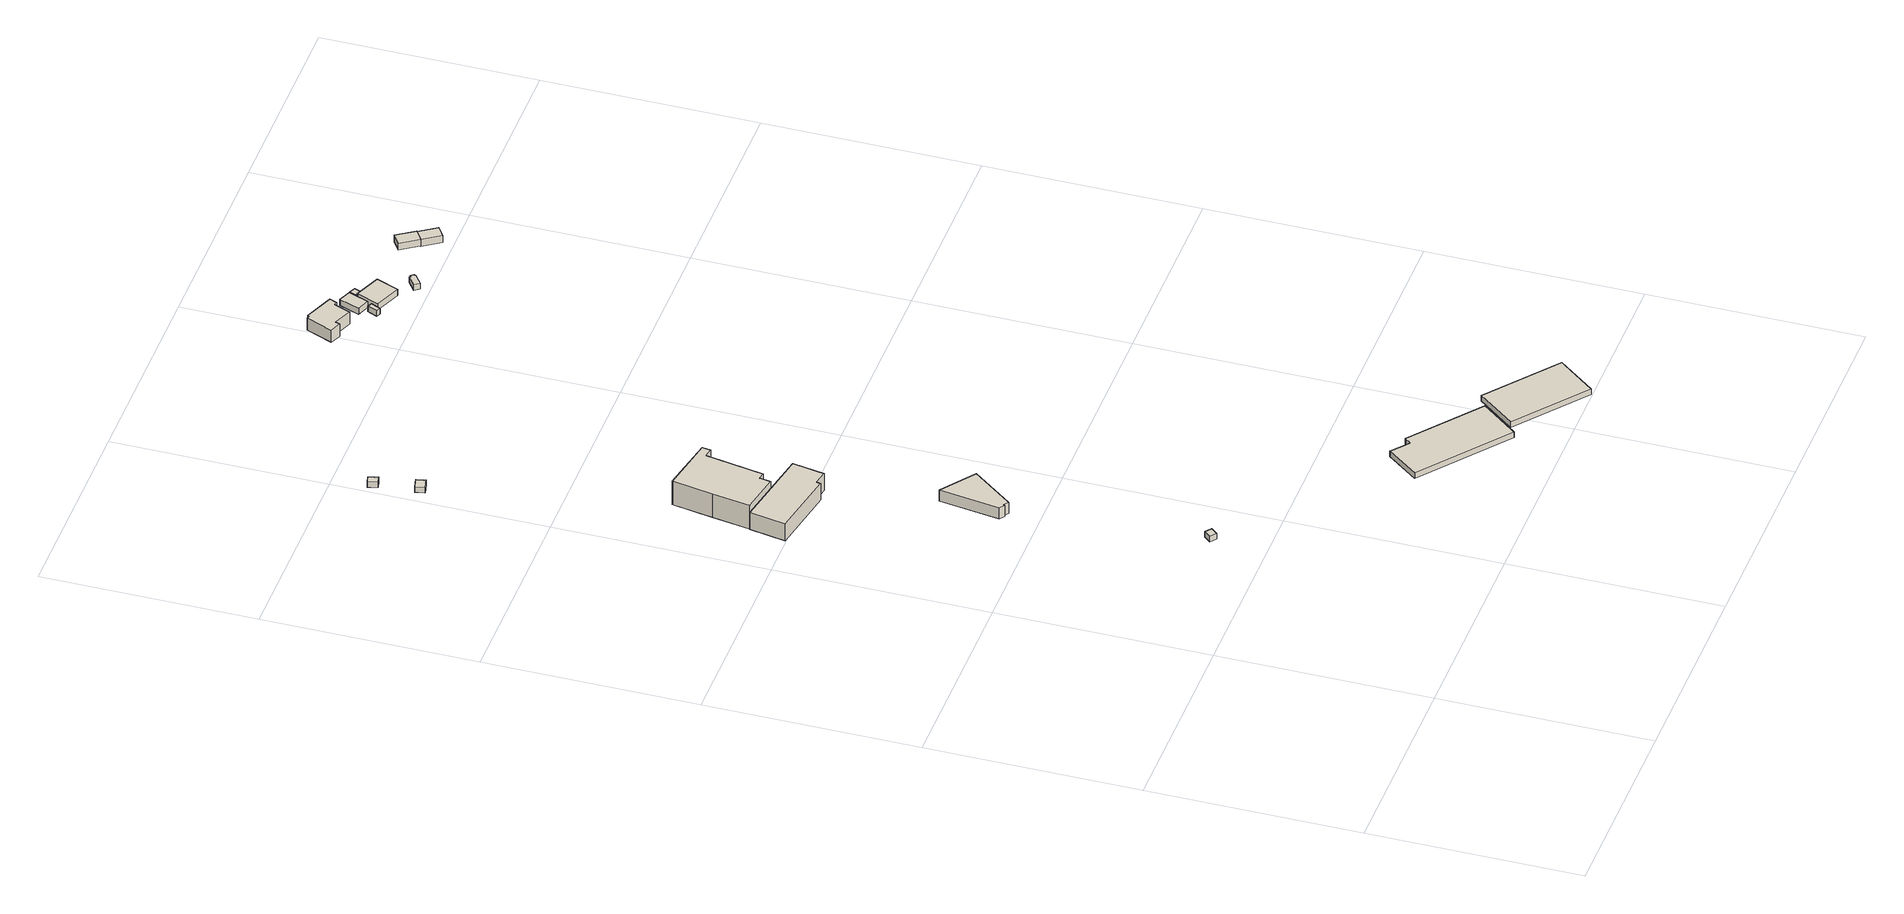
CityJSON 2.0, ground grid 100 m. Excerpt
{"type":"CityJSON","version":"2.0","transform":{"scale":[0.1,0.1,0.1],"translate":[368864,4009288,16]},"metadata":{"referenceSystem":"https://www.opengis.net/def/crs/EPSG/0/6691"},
"CityObjects":{
"building1":{"type":"Building","attributes":{"枝番":1,"利根川水系渡良瀬川洪水浸水想定区域（想定最大規模）.規模":"L2","利根川水系渡良瀬川洪水浸水想定区域（想定最大規模）.浸水ランク":"2","利根川水系渡良瀬川洪水浸水想定区域（想定最大規模）.浸水深":0.72,"利根川水系渡良瀬川洪水浸水想定区域（想定最大規模）.継続時間":13.1,"利根川水系利根川洪水浸水想定区域（計画規模）.規模":"L1","利根川水系利根川洪水浸水想定区域（計画規模）.浸水ランク":"3","利根川水系利根川洪水浸水想定区域（計画規模）.浸水深":3.42,"利根川水系利根川洪水浸水想定区域（想定最大規模）.規模":"L2","利根川水系利根川洪水浸水想定区域（想定最大規模）.浸水ランク":"3","利根川水系利根川洪水浸水想定区域（想定最大規模）.浸水深":4.55,"利根川水系谷田川洪水浸水想定区域（計画規模）.規模":"L1","利根川水系谷田川洪水浸水想定区域（想定最大規模）.規模":"L2","利根川水系谷田川洪水浸水想定区域（想定最大規模）.浸水ランク":"1","利根川水系谷田川洪水浸水想定区域（想定最大規模）.浸水深":0.374,"利根川水系谷田川洪水浸水想定区域（想定最大規模）.継続時間":7.1,"usage":"452","BuildingDetails.prefecture":"10","BuildingDetails.city":"10207","BuildingDetails.surveyYear":2016},"geometry":[{"type":"Solid","lod":"1","boundaries":[[[[0,1,2,3]],[[2,4,5,3]],[[1,6,4,2]],[[0,7,6,1]],[[3,5,7,0]],[[4,6,7,5]]]]}]},
"building2":{"type":"Building","attributes":{"枝番":1,"利根川水系渡良瀬川洪水浸水想定区域（想定最大規模）.規模":"L2","利根川水系渡良瀬川洪水浸水想定区域（想定最大規模）.浸水ランク":"2","利根川水系渡良瀬川洪水浸水想定区域（想定最大規模）.浸水深":1.32,"利根川水系渡良瀬川洪水浸水想定区域（想定最大規模）.継続時間":7.9,"利根川水系利根川洪水浸水想定区域（計画規模）.規模":"L1","利根川水系利根川洪水浸水想定区域（計画規模）.浸水ランク":"3","利根川水系利根川洪水浸水想定区域（計画規模）.浸水深":4.03,"利根川水系利根川洪水浸水想定区域（想定最大規模）.規模":"L2","利根川水系利根川洪水浸水想定区域（想定最大規模）.浸水ランク":"4","利根川水系利根川洪水浸水想定区域（想定最大規模）.浸水深":5.17,"利根川水系谷田川洪水浸水想定区域（計画規模）.規模":"L1","利根川水系谷田川洪水浸水想定区域（計画規模）.浸水ランク":"2","利根川水系谷田川洪水浸水想定区域（計画規模）.浸水深":0.504,"利根川水系谷田川洪水浸水想定区域（想定最大規模）.規模":"L2","利根川水系谷田川洪水浸水想定区域（想定最大規模）.浸水ランク":"2","利根川水系谷田川洪水浸水想定区域（想定最大規模）.浸水深":1,"measuredHeight":9.9,"BuildingDetails.prefecture":"10","BuildingDetails.city":"10207"},"geometry":[{"type":"Solid","lod":"1","boundaries":[[[[8,9,10,11,12,13,14]],[[13,15,16,14]],[[12,17,15,13]],[[11,18,17,12]],[[10,19,18,11]],[[9,20,19,10]],[[8,21,20,9]],[[14,16,21,8]],[[15,17,18,19,20,21,16]]]]}]},
"building3":{"type":"Building","attributes":{"枝番":1,"利根川水系渡良瀬川洪水浸水想定区域（想定最大規模）.規模":"L2","利根川水系渡良瀬川洪水浸水想定区域（想定最大規模）.浸水ランク":"2","利根川水系渡良瀬川洪水浸水想定区域（想定最大規模）.浸水深":1.22,"利根川水系渡良瀬川洪水浸水想定区域（想定最大規模）.継続時間":6.7,"利根川水系利根川洪水浸水想定区域（計画規模）.規模":"L1","利根川水系利根川洪水浸水想定区域（計画規模）.浸水ランク":"3","利根川水系利根川洪水浸水想定区域（計画規模）.浸水深":3.93,"利根川水系利根川洪水浸水想定区域（想定最大規模）.規模":"L2","利根川水系利根川洪水浸水想定区域（想定最大規模）.浸水ランク":"4","利根川水系利根川洪水浸水想定区域（想定最大規模）.浸水深":5.06,"利根川水系谷田川洪水浸水想定区域（計画規模）.規模":"L1","利根川水系谷田川洪水浸水想定区域（計画規模）.浸水ランク":"1","利根川水系谷田川洪水浸水想定区域（計画規模）.浸水深":0.406,"利根川水系谷田川洪水浸水想定区域（想定最大規模）.規模":"L2","利根川水系谷田川洪水浸水想定区域（想定最大規模）.浸水ランク":"2","利根川水系谷田川洪水浸水想定区域（想定最大規模）.浸水深":0.907,"usage":"441","measuredHeight":14.1,"BuildingDetails.prefecture":"10","BuildingDetails.city":"10207","BuildingDetails.surveyYear":2016},"geometry":[{"type":"Solid","lod":"1","boundaries":[[[[22,23,24,25,26,27,28,29,30,31]],[[30,32,33,31]],[[29,34,32,30]],[[28,35,34,29]],[[27,36,35,28]],[[26,37,36,27]],[[25,38,37,26]],[[24,39,38,25]],[[23,40,39,24]],[[22,41,40,23]],[[31,33,41,22]],[[32,34,35,36,37,38,39,40,41,33]]]]}]},
"building4":{"type":"Building","attributes":{"枝番":1,"利根川水系渡良瀬川洪水浸水想定区域（想定最大規模）.規模":"L2","利根川水系渡良瀬川洪水浸水想定区域（想定最大規模）.浸水ランク":"2","利根川水系渡良瀬川洪水浸水想定区域（想定最大規模）.浸水深":0.61,"利根川水系渡良瀬川洪水浸水想定区域（想定最大規模）.継続時間":20.2,"利根川水系利根川洪水浸水想定区域（計画規模）.規模":"L1","利根川水系利根川洪水浸水想定区域（計画規模）.浸水ランク":"3","利根川水系利根川洪水浸水想定区域（計画規模）.浸水深":3.33,"利根川水系利根川洪水浸水想定区域（想定最大規模）.規模":"L2","利根川水系利根川洪水浸水想定区域（想定最大規模）.浸水ランク":"3","利根川水系利根川洪水浸水想定区域（想定最大規模）.浸水深":4.45,"利根川水系谷田川洪水浸水想定区域（計画規模）.規模":"L1","利根川水系谷田川洪水浸水想定区域（計画規模）.浸水ランク":"1","利根川水系谷田川洪水浸水想定区域（計画規模）.浸水深":0.492,"利根川水系谷田川洪水浸水想定区域（想定最大規模）.規模":"L2","利根川水系谷田川洪水浸水想定区域（想定最大規模）.浸水ランク":"1","利根川水系谷田川洪水浸水想定区域（想定最大規模）.浸水深":0.276,"利根川水系谷田川洪水浸水想定区域（想定最大規模）.継続時間":21.6,"usage":"431","measuredHeight":7.1,"BuildingDetails.prefecture":"10","BuildingDetails.city":"10207","BuildingDetails.surveyYear":2016},"geometry":[{"type":"Solid","lod":"1","boundaries":[[[[42,43,44,45,46,47]],[[46,48,49,47]],[[45,50,48,46]],[[44,51,50,45]],[[43,52,51,44]],[[42,53,52,43]],[[47,49,53,42]],[[48,50,51,52,53,49]]]]}]},
"building5":{"type":"Building","attributes":{"枝番":1,"利根川水系渡良瀬川洪水浸水想定区域（想定最大規模）.規模":"L2","利根川水系渡良瀬川洪水浸水想定区域（想定最大規模）.浸水ランク":"1","利根川水系渡良瀬川洪水浸水想定区域（想定最大規模）.浸水深":0.13,"利根川水系利根川洪水浸水想定区域（計画規模）.規模":"L1","利根川水系利根川洪水浸水想定区域（計画規模）.浸水ランク":"2","利根川水系利根川洪水浸水想定区域（計画規模）.浸水深":2.83,"利根川水系利根川洪水浸水想定区域（想定最大規模）.規模":"L2","利根川水系利根川洪水浸水想定区域（想定最大規模）.浸水ランク":"3","利根川水系利根川洪水浸水想定区域（想定最大規模）.浸水深":3.96,"BuildingDetails.prefecture":"10","BuildingDetails.city":"10207"},"geometry":[{"type":"Solid","lod":"1","boundaries":[[[[54,55,56,57]],[[56,58,59,57]],[[55,60,58,56]],[[54,61,60,55]],[[57,59,61,54]],[[58,60,61,59]]]]}]},
"building6":{"type":"Building","attributes":{"枝番":1,"利根川水系渡良瀬川洪水浸水想定区域（想定最大規模）.規模":"L2","利根川水系渡良瀬川洪水浸水想定区域（想定最大規模）.浸水ランク":"1","利根川水系渡良瀬川洪水浸水想定区域（想定最大規模）.浸水深":0.12,"利根川水系利根川洪水浸水想定区域（計画規模）.規模":"L1","利根川水系利根川洪水浸水想定区域（計画規模）.浸水ランク":"2","利根川水系利根川洪水浸水想定区域（計画規模）.浸水深":2.83,"利根川水系利根川洪水浸水想定区域（想定最大規模）.規模":"L2","利根川水系利根川洪水浸水想定区域（想定最大規模）.浸水ランク":"3","利根川水系利根川洪水浸水想定区域（想定最大規模）.浸水深":3.95,"利根川水系谷田川洪水浸水想定区域（想定最大規模）.規模":"L2","BuildingDetails.prefecture":"10","BuildingDetails.city":"10207"},"geometry":[{"type":"Solid","lod":"1","boundaries":[[[[62,63,64,65]],[[64,66,67,65]],[[63,68,66,64]],[[62,69,68,63]],[[65,67,69,62]],[[66,68,69,67]]]]}]},
"building7":{"type":"Building","attributes":{"枝番":1,"利根川水系渡良瀬川洪水浸水想定区域（想定最大規模）.規模":"L2","利根川水系渡良瀬川洪水浸水想定区域（想定最大規模）.浸水ランク":"2","利根川水系渡良瀬川洪水浸水想定区域（想定最大規模）.浸水深":1.62,"利根川水系渡良瀬川洪水浸水想定区域（想定最大規模）.継続時間":20.2,"利根川水系利根川洪水浸水想定区域（計画規模）.規模":"L1","利根川水系利根川洪水浸水想定区域（計画規模）.浸水ランク":"3","利根川水系利根川洪水浸水想定区域（計画規模）.浸水深":4.31,"利根川水系利根川洪水浸水想定区域（想定最大規模）.規模":"L2","利根川水系利根川洪水浸水想定区域（想定最大規模）.浸水ランク":"4","利根川水系利根川洪水浸水想定区域（想定最大規模）.浸水深":5.43,"利根川水系谷田川洪水浸水想定区域（計画規模）.規模":"L1","利根川水系谷田川洪水浸水想定区域（計画規模）.浸水ランク":"1","利根川水系谷田川洪水浸水想定区域（計画規模）.浸水深":0.491,"利根川水系谷田川洪水浸水想定区域（想定最大規模）.規模":"L2","利根川水系谷田川洪水浸水想定区域（想定最大規模）.浸水ランク":"2","利根川水系谷田川洪水浸水想定区域（想定最大規模）.浸水深":1.27,"利根川水系谷田川洪水浸水想定区域（想定最大規模）.継続時間":21.7,"BuildingDetails.prefecture":"10","BuildingDetails.city":"10207"},"geometry":[{"type":"Solid","lod":"1","boundaries":[[[[70,71,72,73,74,75]],[[74,76,77,75]],[[73,78,76,74]],[[72,79,78,73]],[[71,80,79,72]],[[70,81,80,71]],[[75,77,81,70]],[[76,78,79,80,81,77]]]]}]},
"building8":{"type":"Building","attributes":{"枝番":1,"利根川水系渡良瀬川洪水浸水想定区域（想定最大規模）.規模":"L2","利根川水系渡良瀬川洪水浸水想定区域（想定最大規模）.浸水ランク":"2","利根川水系渡良瀬川洪水浸水想定区域（想定最大規模）.浸水深":1.52,"利根川水系渡良瀬川洪水浸水想定区域（想定最大規模）.継続時間":24.4,"利根川水系利根川洪水浸水想定区域（計画規模）.規模":"L1","利根川水系利根川洪水浸水想定区域（計画規模）.浸水ランク":"3","利根川水系利根川洪水浸水想定区域（計画規模）.浸水深":4.21,"利根川水系利根川洪水浸水想定区域（想定最大規模）.規模":"L2","利根川水系利根川洪水浸水想定区域（想定最大規模）.浸水ランク":"4","利根川水系利根川洪水浸水想定区域（想定最大規模）.浸水深":5.33,"利根川水系谷田川洪水浸水想定区域（計画規模）.規模":"L1","利根川水系谷田川洪水浸水想定区域（計画規模）.浸水ランク":"1","利根川水系谷田川洪水浸水想定区域（計画規模）.浸水深":0.43,"利根川水系谷田川洪水浸水想定区域（想定最大規模）.規模":"L2","利根川水系谷田川洪水浸水想定区域（想定最大規模）.浸水ランク":"2","利根川水系谷田川洪水浸水想定区域（想定最大規模）.浸水深":1.17,"利根川水系谷田川洪水浸水想定区域（想定最大規模）.継続時間":24.4,"BuildingDetails.prefecture":"10","BuildingDetails.city":"10207"},"geometry":[{"type":"Solid","lod":"1","boundaries":[[[[82,83,84,85]],[[84,86,87,85]],[[83,88,86,84]],[[82,89,88,83]],[[85,87,89,82]],[[86,88,89,87]]]]}]},
"building9":{"type":"Building","attributes":{"枝番":1,"利根川水系渡良瀬川洪水浸水想定区域（想定最大規模）.規模":"L2","利根川水系渡良瀬川洪水浸水想定区域（想定最大規模）.浸水ランク":"2","利根川水系渡良瀬川洪水浸水想定区域（想定最大規模）.浸水深":1.62,"利根川水系渡良瀬川洪水浸水想定区域（想定最大規模）.継続時間":24.2,"利根川水系利根川洪水浸水想定区域（計画規模）.規模":"L1","利根川水系利根川洪水浸水想定区域（計画規模）.浸水ランク":"3","利根川水系利根川洪水浸水想定区域（計画規模）.浸水深":4.32,"利根川水系利根川洪水浸水想定区域（想定最大規模）.規模":"L2","利根川水系利根川洪水浸水想定区域（想定最大規模）.浸水ランク":"4","利根川水系利根川洪水浸水想定区域（想定最大規模）.浸水深":5.43,"利根川水系谷田川洪水浸水想定区域（計画規模）.規模":"L1","利根川水系谷田川洪水浸水想定区域（計画規模）.浸水ランク":"1","利根川水系谷田川洪水浸水想定区域（計画規模）.浸水深":0.312,"利根川水系谷田川洪水浸水想定区域（想定最大規模）.規模":"L2","利根川水系谷田川洪水浸水想定区域（想定最大規模）.浸水ランク":"2","利根川水系谷田川洪水浸水想定区域（想定最大規模）.浸水深":1.27,"利根川水系谷田川洪水浸水想定区域（想定最大規模）.継続時間":24.1,"usage":"411","measuredHeight":9.8,"BuildingDetails.prefecture":"10","BuildingDetails.city":"10207","BuildingDetails.surveyYear":2016},"geometry":[{"type":"Solid","lod":"1","boundaries":[[[[90,91,92,93,94,95,96,97,98,99]],[[98,100,101,99]],[[97,102,100,98]],[[96,103,102,97]],[[95,104,103,96]],[[94,105,104,95]],[[93,106,105,94]],[[92,107,106,93]],[[91,108,107,92]],[[90,109,108,91]],[[99,101,109,90]],[[100,102,103,104,105,106,107,108,109,101]]]]}]},
"building10":{"type":"Building","attributes":{"枝番":1,"利根川水系渡良瀬川洪水浸水想定区域（想定最大規模）.規模":"L2","利根川水系渡良瀬川洪水浸水想定区域（想定最大規模）.浸水ランク":"2","利根川水系渡良瀬川洪水浸水想定区域（想定最大規模）.浸水深":2.02,"利根川水系渡良瀬川洪水浸水想定区域（想定最大規模）.継続時間":39.5,"利根川水系利根川洪水浸水想定区域（計画規模）.規模":"L1","利根川水系利根川洪水浸水想定区域（計画規模）.浸水ランク":"3","利根川水系利根川洪水浸水想定区域（計画規模）.浸水深":4.72,"利根川水系利根川洪水浸水想定区域（想定最大規模）.規模":"L2","利根川水系利根川洪水浸水想定区域（想定最大規模）.浸水ランク":"4","利根川水系利根川洪水浸水想定区域（想定最大規模）.浸水深":5.83,"利根川水系谷田川洪水浸水想定区域（計画規模）.規模":"L1","利根川水系谷田川洪水浸水想定区域（計画規模）.浸水ランク":"2","利根川水系谷田川洪水浸水想定区域（計画規模）.浸水深":0.712,"利根川水系谷田川洪水浸水想定区域（計画規模）.継続時間":1.85,"利根川水系谷田川洪水浸水想定区域（想定最大規模）.規模":"L2","利根川水系谷田川洪水浸水想定区域（想定最大規模）.浸水ランク":"2","利根川水系谷田川洪水浸水想定区域（想定最大規模）.浸水深":1.67,"利根川水系谷田川洪水浸水想定区域（想定最大規模）.継続時間":28.2,"BuildingDetails.prefecture":"10","BuildingDetails.city":"10207"},"geometry":[{"type":"Solid","lod":"1","boundaries":[[[[110,111,112,113]],[[112,114,115,113]],[[111,116,114,112]],[[110,117,116,111]],[[113,115,117,110]],[[114,116,117,115]]]]}]},
"building11":{"type":"Building","attributes":{"枝番":1,"利根川水系渡良瀬川洪水浸水想定区域（想定最大規模）.規模":"L2","利根川水系渡良瀬川洪水浸水想定区域（想定最大規模）.浸水ランク":"2","利根川水系渡良瀬川洪水浸水想定区域（想定最大規模）.浸水深":1.92,"利根川水系渡良瀬川洪水浸水想定区域（想定最大規模）.継続時間":39.5,"利根川水系利根川洪水浸水想定区域（計画規模）.規模":"L1","利根川水系利根川洪水浸水想定区域（計画規模）.浸水ランク":"3","利根川水系利根川洪水浸水想定区域（計画規模）.浸水深":4.62,"利根川水系利根川洪水浸水想定区域（想定最大規模）.規模":"L2","利根川水系利根川洪水浸水想定区域（想定最大規模）.浸水ランク":"4","利根川水系利根川洪水浸水想定区域（想定最大規模）.浸水深":5.73,"利根川水系谷田川洪水浸水想定区域（計画規模）.規模":"L1","利根川水系谷田川洪水浸水想定区域（計画規模）.浸水ランク":"2","利根川水系谷田川洪水浸水想定区域（計画規模）.浸水深":0.612,"利根川水系谷田川洪水浸水想定区域（計画規模）.継続時間":1.85,"利根川水系谷田川洪水浸水想定区域（想定最大規模）.規模":"L2","利根川水系谷田川洪水浸水想定区域（想定最大規模）.浸水ランク":"2","利根川水系谷田川洪水浸水想定区域（想定最大規模）.浸水深":1.57,"利根川水系谷田川洪水浸水想定区域（想定最大規模）.継続時間":28.2,"usage":"441","measuredHeight":3.6,"BuildingDetails.prefecture":"10","BuildingDetails.city":"10207","BuildingDetails.surveyYear":2016},"geometry":[{"type":"Solid","lod":"1","boundaries":[[[[118,119,120,121]],[[120,122,123,121]],[[119,124,122,120]],[[118,125,124,119]],[[121,123,125,118]],[[122,124,125,123]]]]}]},
"building12":{"type":"Building","attributes":{"枝番":1,"利根川水系渡良瀬川洪水浸水想定区域（想定最大規模）.規模":"L2","利根川水系渡良瀬川洪水浸水想定区域（想定最大規模）.浸水ランク":"2","利根川水系渡良瀬川洪水浸水想定区域（想定最大規模）.浸水深":2.31,"利根川水系渡良瀬川洪水浸水想定区域（想定最大規模）.継続時間":39.5,"利根川水系利根川洪水浸水想定区域（計画規模）.規模":"L1","利根川水系利根川洪水浸水想定区域（計画規模）.浸水ランク":"4","利根川水系利根川洪水浸水想定区域（計画規模）.浸水深":5.02,"利根川水系利根川洪水浸水想定区域（想定最大規模）.規模":"L2","利根川水系利根川洪水浸水想定区域（想定最大規模）.浸水ランク":"4","利根川水系利根川洪水浸水想定区域（想定最大規模）.浸水深":6.13,"利根川水系谷田川洪水浸水想定区域（計画規模）.規模":"L1","利根川水系谷田川洪水浸水想定区域（計画規模）.浸水ランク":"2","利根川水系谷田川洪水浸水想定区域（計画規模）.浸水深":1.01,"利根川水系谷田川洪水浸水想定区域（計画規模）.継続時間":1.85,"利根川水系谷田川洪水浸水想定区域（想定最大規模）.規模":"L2","利根川水系谷田川洪水浸水想定区域（想定最大規模）.浸水ランク":"2","利根川水系谷田川洪水浸水想定区域（想定最大規模）.浸水深":1.97,"利根川水系谷田川洪水浸水想定区域（想定最大規模）.継続時間":28.2,"usage":"441","measuredHeight":4.1,"BuildingDetails.prefecture":"10","BuildingDetails.city":"10207","BuildingDetails.surveyYear":2016},"geometry":[{"type":"Solid","lod":"1","boundaries":[[[[126,127,128,129]],[[128,130,131,129]],[[127,132,130,128]],[[126,133,132,127]],[[129,131,133,126]],[[130,132,133,131]]]]}]},
"building13":{"type":"Building","attributes":{"枝番":1,"利根川水系渡良瀬川洪水浸水想定区域（想定最大規模）.規模":"L2","利根川水系渡良瀬川洪水浸水想定区域（想定最大規模）.浸水ランク":"2","利根川水系渡良瀬川洪水浸水想定区域（想定最大規模）.浸水深":2.52,"利根川水系渡良瀬川洪水浸水想定区域（想定最大規模）.継続時間":39.5,"利根川水系利根川洪水浸水想定区域（計画規模）.規模":"L1","利根川水系利根川洪水浸水想定区域（計画規模）.浸水ランク":"4","利根川水系利根川洪水浸水想定区域（計画規模）.浸水深":5.22,"利根川水系利根川洪水浸水想定区域（想定最大規模）.規模":"L2","利根川水系利根川洪水浸水想定区域（想定最大規模）.浸水ランク":"4","利根川水系利根川洪水浸水想定区域（想定最大規模）.浸水深":6.33,"利根川水系谷田川洪水浸水想定区域（計画規模）.規模":"L1","利根川水系谷田川洪水浸水想定区域（計画規模）.浸水ランク":"2","利根川水系谷田川洪水浸水想定区域（計画規模）.浸水深":1.21,"利根川水系谷田川洪水浸水想定区域（計画規模）.継続時間":1.85,"利根川水系谷田川洪水浸水想定区域（想定最大規模）.規模":"L2","利根川水系谷田川洪水浸水想定区域（想定最大規模）.浸水ランク":"2","利根川水系谷田川洪水浸水想定区域（想定最大規模）.浸水深":2.17,"利根川水系谷田川洪水浸水想定区域（想定最大規模）.継続時間":28.2,"BuildingDetails.prefecture":"10","BuildingDetails.city":"10207"},"geometry":[{"type":"Solid","lod":"1","boundaries":[[[[134,135,136,137]],[[136,138,139,137]],[[135,140,138,136]],[[134,141,140,135]],[[137,139,141,134]],[[138,140,141,139]]]]}]},
"building14":{"type":"Building","attributes":{"枝番":1,"利根川水系渡良瀬川洪水浸水想定区域（想定最大規模）.規模":"L2","利根川水系渡良瀬川洪水浸水想定区域（想定最大規模）.浸水ランク":"2","利根川水系渡良瀬川洪水浸水想定区域（想定最大規模）.浸水深":1.52,"利根川水系渡良瀬川洪水浸水想定区域（想定最大規模）.継続時間":17.1,"利根川水系利根川洪水浸水想定区域（計画規模）.規模":"L1","利根川水系利根川洪水浸水想定区域（計画規模）.浸水ランク":"3","利根川水系利根川洪水浸水想定区域（計画規模）.浸水深":4.22,"利根川水系利根川洪水浸水想定区域（想定最大規模）.規模":"L2","利根川水系利根川洪水浸水想定区域（想定最大規模）.浸水ランク":"4","利根川水系利根川洪水浸水想定区域（想定最大規模）.浸水深":5.33,"利根川水系谷田川洪水浸水想定区域（計画規模）.規模":"L1","利根川水系谷田川洪水浸水想定区域（計画規模）.浸水ランク":"1","利根川水系谷田川洪水浸水想定区域（計画規模）.浸水深":0.212,"利根川水系谷田川洪水浸水想定区域（想定最大規模）.規模":"L2","利根川水系谷田川洪水浸水想定区域（想定最大規模）.浸水ランク":"2","利根川水系谷田川洪水浸水想定区域（想定最大規模）.浸水深":1.17,"利根川水系谷田川洪水浸水想定区域（想定最大規模）.継続時間":18.9,"BuildingDetails.prefecture":"10","BuildingDetails.city":"10207"},"geometry":[{"type":"Solid","lod":"1","boundaries":[[[[142,143,144,145,146,147,148,149]],[[148,150,151,149]],[[147,152,150,148]],[[146,153,152,147]],[[145,154,153,146]],[[144,155,154,145]],[[143,156,155,144]],[[142,157,156,143]],[[149,151,157,142]],[[150,152,153,154,155,156,157,151]]]]}]},
"building15":{"type":"Building","attributes":{"枝番":1,"利根川水系渡良瀬川洪水浸水想定区域（想定最大規模）.規模":"L2","利根川水系渡良瀬川洪水浸水想定区域（想定最大規模）.浸水ランク":"2","利根川水系渡良瀬川洪水浸水想定区域（想定最大規模）.浸水深":1.12,"利根川水系渡良瀬川洪水浸水想定区域（想定最大規模）.継続時間":27.7,"利根川水系利根川洪水浸水想定区域（計画規模）.規模":"L1","利根川水系利根川洪水浸水想定区域（計画規模）.浸水ランク":"3","利根川水系利根川洪水浸水想定区域（計画規模）.浸水深":3.81,"利根川水系利根川洪水浸水想定区域（想定最大規模）.規模":"L2","利根川水系利根川洪水浸水想定区域（想定最大規模）.浸水ランク":"3","利根川水系利根川洪水浸水想定区域（想定最大規模）.浸水深":4.92,"利根川水系谷田川洪水浸水想定区域（計画規模）.規模":"L1","利根川水系谷田川洪水浸水想定区域（計画規模）.浸水ランク":"1","利根川水系谷田川洪水浸水想定区域（計画規模）.浸水深":0.312,"利根川水系谷田川洪水浸水想定区域（想定最大規模）.規模":"L2","利根川水系谷田川洪水浸水想定区域（想定最大規模）.浸水ランク":"2","利根川水系谷田川洪水浸水想定区域（想定最大規模）.浸水深":0.773,"利根川水系谷田川洪水浸水想定区域（想定最大規模）.継続時間":26,"usage":"441","measuredHeight":3.7,"BuildingDetails.prefecture":"10","BuildingDetails.city":"10207","BuildingDetails.surveyYear":2016},"geometry":[{"type":"Solid","lod":"1","boundaries":[[[[158,159,160,161,162]],[[161,163,164,162]],[[160,165,163,161]],[[159,166,165,160]],[[158,167,166,159]],[[162,164,167,158]],[[163,165,166,167,164]]]]}]},
"building16":{"type":"Building","attributes":{"枝番":1,"利根川水系渡良瀬川洪水浸水想定区域（想定最大規模）.規模":"L2","利根川水系渡良瀬川洪水浸水想定区域（想定最大規模）.浸水ランク":"2","利根川水系渡良瀬川洪水浸水想定区域（想定最大規模）.浸水深":1.42,"利根川水系渡良瀬川洪水浸水想定区域（想定最大規模）.継続時間":27.7,"利根川水系利根川洪水浸水想定区域（計画規模）.規模":"L1","利根川水系利根川洪水浸水想定区域（計画規模）.浸水ランク":"3","利根川水系利根川洪水浸水想定区域（計画規模）.浸水深":4.12,"利根川水系利根川洪水浸水想定区域（想定最大規模）.規模":"L2","利根川水系利根川洪水浸水想定区域（想定最大規模）.浸水ランク":"4","利根川水系利根川洪水浸水想定区域（想定最大規模）.浸水深":5.22,"利根川水系谷田川洪水浸水想定区域（計画規模）.規模":"L1","利根川水系谷田川洪水浸水想定区域（計画規模）.浸水ランク":"1","利根川水系谷田川洪水浸水想定区域（計画規模）.浸水深":0.112,"利根川水系谷田川洪水浸水想定区域（想定最大規模）.規模":"L2","利根川水系谷田川洪水浸水想定区域（想定最大規模）.浸水ランク":"2","利根川水系谷田川洪水浸水想定区域（想定最大規模）.浸水深":1.07,"利根川水系谷田川洪水浸水想定区域（想定最大規模）.継続時間":26,"usage":"441","measuredHeight":3.8,"BuildingDetails.prefecture":"10","BuildingDetails.city":"10207","BuildingDetails.surveyYear":2016},"geometry":[{"type":"Solid","lod":"1","boundaries":[[[[168,169,170,171]],[[170,172,173,171]],[[169,174,172,170]],[[168,175,174,169]],[[171,173,175,168]],[[172,174,175,173]]]]}]}
},
"vertices":[
[744,1252,21],[771,1284,21],[799,1260,21],[772,1229,21],[799,1260,51],[772,1229,51],[771,1284,51],[744,1252,51],
[425,3137,16],[623,3101,16],[595,2949,16],[527,2962,16],[524,2942,16],[204,3001,16],[235,3172,16],[204,3001,107],[235,3172,107],[524,2942,107],[527,2962,107],[595,2949,107],[623,3101,107],[425,3137,107],
[235,3172,17],[266,3351,17],[299,3542,17],[566,3493,17],[558,3451,17],[516,3459,17],[496,3348,17],[466,3184,17],[434,3189,17],[425,3137,17],[434,3189,145],[425,3137,145],[466,3184,145],[496,3348,145],[516,3459,145],[558,3451,145],[566,3493,145],[299,3542,145],[266,3351,145],[235,3172,145],
[658,2158,16],[653,2151,16],[631,2168,16],[673,2454,16],[832,2336,16],[680,2141,16],[832,2336,76],[680,2141,76],[673,2454,76],[631,2168,76],[653,2151,76],[658,2158,76],
[37,4626,24],[86,4637,24],[97,4591,24],[48,4580,24],[97,4591,54],[48,4580,54],[86,4637,54],[37,4626,54],
[5,4830,27],[39,4839,27],[51,4792,27],[17,4783,27],[51,4792,57],[17,4783,57],[39,4839,57],[5,4830,57],
[1447,549,14],[1563,697,14],[1646,631,14],[1670,661,14],[1994,404,14],[1854,228,14],[1994,404,44],[1854,228,44],[1670,661,44],[1646,631,44],[1563,697,44],[1447,549,44],
[1919,264,12],[2061,442,12],[2389,182,12],[2247,3,12],[2389,182,42],[2247,3,42],[2061,442,42],[1919,264,42],
[1020,5294,8],[1011,5273,8],[959,5295,8],[1011,5421,8],[1024,5416,8],[1028,5425,8],[1168,5368,8],[1153,5332,8],[1138,5338,8],[1106,5259,8],[1138,5338,74],[1106,5259,74],[1153,5332,74],[1168,5368,74],[1028,5425,74],[1024,5416,74],[1011,5421,74],[959,5295,74],[1011,5273,74],[1020,5294,74],
[1197,5166,6],[1218,5212,6],[1238,5202,6],[1217,5157,6],[1238,5202,36],[1217,5157,36],[1218,5212,36],[1197,5166,36],
[1187,5245,5],[1224,5341,5],[1283,5317,5],[1246,5222,5],[1283,5317,38],[1246,5222,38],[1224,5341,38],[1187,5245,38],
[1241,5176,5],[1284,5281,5],[1408,5230,5],[1365,5125,5],[1408,5230,39],[1365,5125,39],[1284,5281,39],[1241,5176,39],
[1276,5286,5],[1289,5318,5],[1319,5305,5],[1306,5273,5],[1319,5305,35],[1306,5273,35],[1289,5318,35],[1276,5286,35],
[1416,5067,10],[1463,5103,10],[1467,5098,10],[1474,5103,10],[1486,5087,10],[1480,5082,10],[1482,5079,10],[1434,5043,10],[1482,5079,40],[1434,5043,40],[1480,5082,40],[1486,5087,40],[1474,5103,40],[1467,5098,40],[1463,5103,40],[1416,5067,40],
[1669,5218,9],[1721,5253,9],[1777,5168,9],[1727,5135,9],[1725,5134,9],[1727,5135,44],[1725,5134,44],[1777,5168,44],[1721,5253,44],[1669,5218,44],
[1727,5135,4],[1777,5168,4],[1832,5086,4],[1782,5053,4],[1832,5086,42],[1782,5053,42],[1777,5168,42],[1727,5135,42]
]}
